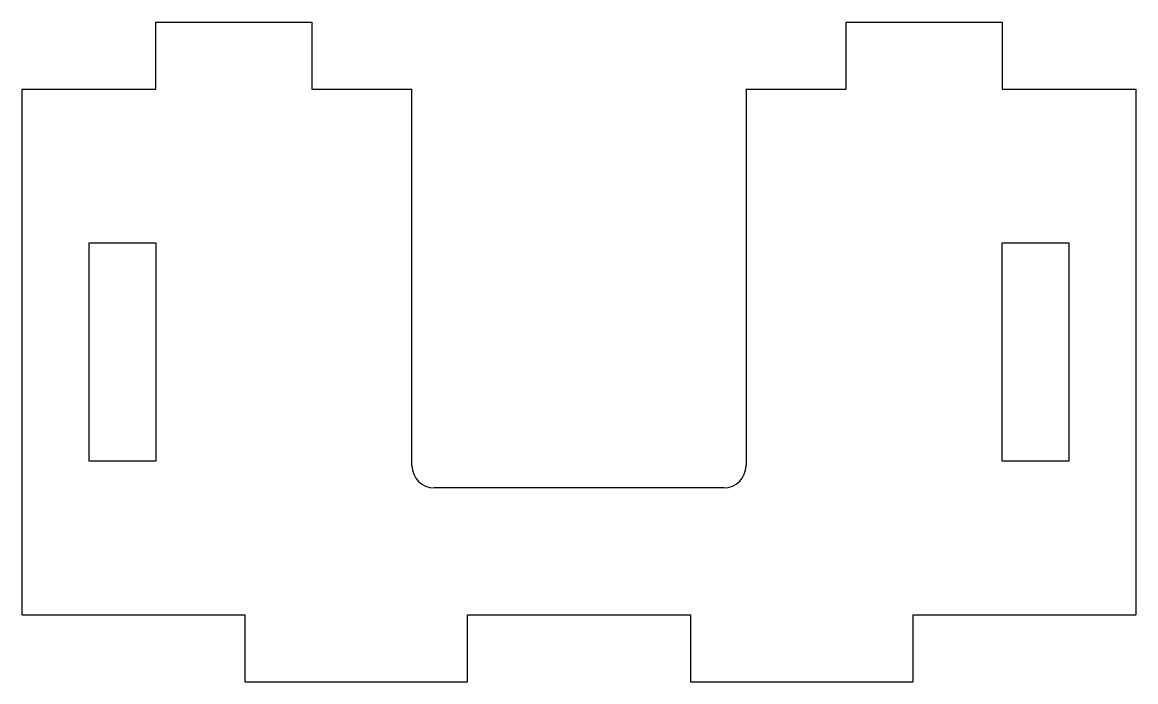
# Model space of a CAD drawing. Extents: x 0 to 50, y 45 to 74.6.
import ezdxf

# ---------------------------------------------------------------- set-up
doc = ezdxf.new("R2010")
doc.units = 0
doc.layers.get('0').update_dxf_attribs({"linetype": 'continuous'})

# ---------------------------------------------------------------- blocks, each defined once
blk = doc.blocks.new('FILLET')
at = {"color": 0}
for p, q in [((6, 74.6), (13, 74.6)), ((6, 71.6), (6, 74.6)), ((13, 74.6), (13, 71.6)), ((37, 71.6), (37, 74.6)), ((37, 74.6), (44, 74.6)), ((44, 74.6), (44, 71.6)), ((0, 71.6), (6, 71.6)), ((0, 48), (0, 71.6)), ((13, 71.6), (17.5, 71.6)), ((17.5, 54.7), (17.5, 71.6)), ((32.5, 71.6), (32.5, 54.7)), ((32.5, 71.6), (37, 71.6)), ((44, 71.6), (50, 71.6)), ((50, 71.6), (50, 48)), ((3, 64.7), (6, 64.7)), ((3, 54.9), (3, 64.7)), ((6, 64.7), (6, 54.9)), ((44, 64.7), (47, 64.7)), ((44, 54.9), (44, 64.7)), ((47, 64.7), (47, 54.9)), ((6, 54.9), (3, 54.9)), ((47, 54.9), (44, 54.9)), ((31.5, 53.7), (18.5, 53.7)), ((0, 48), (10, 48)), ((10, 48), (10, 45)), ((20, 45), (20, 48)), ((20, 48), (30, 48)), ((30, 48), (30, 45)), ((40, 48), (50, 48)), ((40, 45), (40, 48)), ((10, 45), (20, 45)), ((30, 45), (40, 45))]:
    blk.add_line(p, q, dxfattribs=at)
for centre, start, end in [((18.5, 54.7), -180, -90), ((31.5, 54.7), -90, 0)]:
    blk.add_arc(centre, 1, start, end, dxfattribs=at)

msp = doc.modelspace()

# ---------------------------------------------------------------- block references
at = {"color": 0}
msp.add_blockref('FILLET', (0, 0), dxfattribs=at)

doc.saveas('drawing.dxf')
